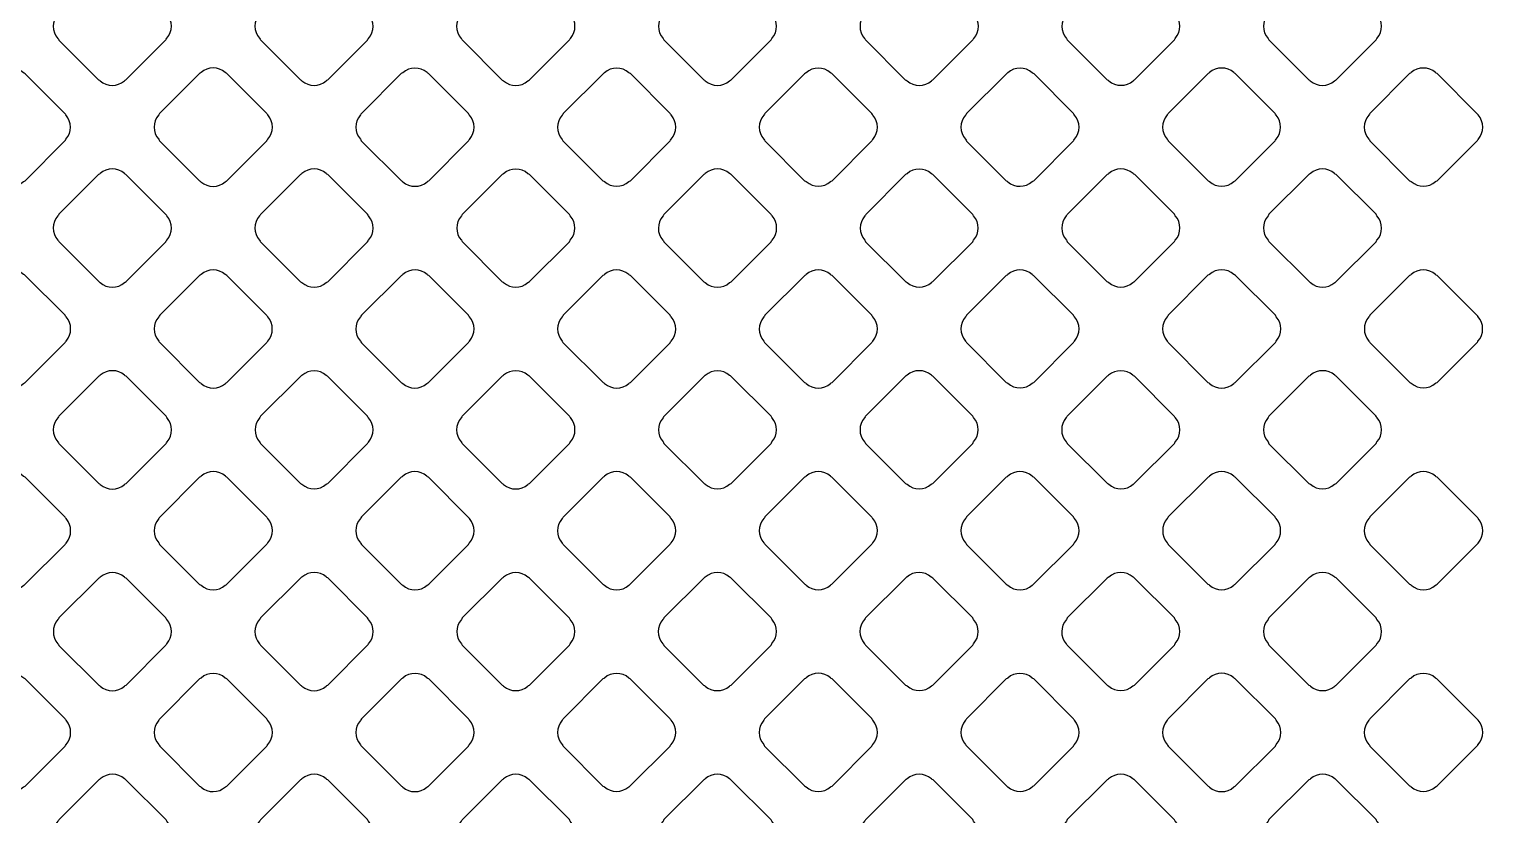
# Model space of a CAD drawing. Extents: x 3811 to 4077, y -444 to -307.
# Drawn here: x 3999.482 to 4001.063, y -380.848 to -380.01 of the extents above; entities that cross this region are included whole.
import ezdxf

# ---------------------------------------------------------------- set-up
doc = ezdxf.new("R2010")
doc.units = 0
doc.layers.add('gbr-dxf', color=7, linetype='Continuous')

msp = doc.modelspace()

# ---------------------------------------------------------------- linework, layer by layer
at = {"layer": 'gbr-dxf', "linetype": 'Continuous'}
for points in [[(3997.3589, -377.4844, 0.198838), (3999.5019, -382.6564, -0.008522), (3999.5035, -382.6581), (4001.3424, -384.497, -0.008926), (4001.3441, -384.4987, -0.121858), (4003.1364, -387.4723, -0.022069)], [(4003.3476, -387.4176, 0.12221), (4001.4979, -384.3448, -0.008815), (4001.4962, -384.3431), (3999.6558, -382.5026, -0.01398), (3999.6529, -382.4997, -0.198689), (3997.5764, -377.4843, -0.007704)], [(3997.7288, -377.4823, 0.198911), (3999.7636, -382.3948, -0.013711), (3999.7663, -382.3977), (4001.6024, -384.2338, -0.008541), (4001.604, -384.2353, -0.122231), (4003.4928, -387.3711, -0.016533)], [(4003.956, -389.4568, 0.196009), (4001.7909, -384.146, -0.019381), (4001.789, -384.1439), (4000.0334, -382.3487, -0.042234), (4000.0291, -382.344, -0.048731), (3998.6792, -380.1499, -0.077425), (3998.6753, -380.1389, -0.046914), (3998.5847, -379.1783, -0.010897), (3998.5847, -379.1769), (3998.5847, -379.1765, -0.016733), (3998.5847, -379.1741), (3998.5847, -377.5353, -0.014135)], [(3998.6609, -377.5333), (3998.6609, -379.1764, -0.014012), (3998.6609, -379.1783, 0.046654), (3998.7492, -380.1195, 0.048616), (4000.0882, -382.2958), (4001.8454, -384.0926, -0.019718), (4001.8473, -384.0947, -0.195845), (4004.0322, -389.4549, -0.014149)], [(4001.5251, -383.5828), (4000.187, -382.2147, -0.045648), (4000.1839, -382.2114, -0.04393), (3998.9685, -380.2734, -0.049617), (3998.9666, -380.2687, -0.003302), (3998.9198, -380.1429, -0.02137), (3998.9191, -380.141, -0.001504), (3998.8988, -380.0848, -0.052667), (3998.8973, -380.0797, -0.021887), (3998.8369, -379.6532)]]:
    msp.add_lwpolyline(points, format="xyb", dxfattribs=at)
for points in [[(3999.5121, -380.019, -0.100399), (3999.5131, -380.0207), (3999.5556, -380.0632, -0.096627), (3999.5572, -380.0642, 0.37981), (3999.5832, -380.0642, -0.096625), (3999.5848, -380.0632), (3999.6275, -380.0205, -0.096111), (3999.6285, -380.0188, 0.37981), (3999.6285, -379.9929, -0.096458), (3999.6275, -379.9912), (3999.5851, -379.9487, -0.100499), (3999.5834, -379.9477, 0.379731), (3999.5574, -379.9477, -0.096458), (3999.5557, -379.9487), (3999.5131, -379.9914, -0.096857), (3999.5121, -379.993, 0.379731)], [(3999.7276, -380.0188, -0.092162), (3999.7286, -380.0204), (3999.7714, -380.0632, -0.087645), (3999.7729, -380.0642, 0.379201), (3999.7988, -380.0641, -0.096625), (3999.8005, -380.0632), (3999.843, -380.0207, -0.096111), (3999.844, -380.019, 0.379308), (3999.844, -379.9931, -0.104256), (3999.843, -379.9913), (3999.8003, -379.9486, -0.092456), (3999.7988, -379.9477, 0.37947), (3999.7728, -379.9477, -0.096458), (3999.7712, -379.9487), (3999.7286, -379.9912, -0.096627), (3999.7276, -379.9929, 0.3795)], [(3999.9431, -380.019, -0.092162), (3999.9441, -380.0205), (3999.9869, -380.0634, -0.08752), (3999.9884, -380.0643, 0.37889), (4000.0143, -380.0643, -0.096117), (4000.016, -380.0633), (4000.0587, -380.0206, -0.095895), (4000.0597, -380.0189, 0.379201), (4000.0597, -379.993, -0.087784), (4000.0588, -379.9915), (4000.016, -379.9487, -0.092233), (4000.0144, -379.9477, 0.379731), (3999.9884, -379.9477, -0.096458), (3999.9868, -379.9487), (3999.9441, -379.9914, -0.096627), (3999.9431, -379.993, 0.3795)], [(4000.1588, -380.019, -0.095968), (4000.1597, -380.0206), (4000.2023, -380.0632, -0.092398), (4000.2039, -380.0642, 0.379422), (4000.2299, -380.0642, -0.096625), (4000.2315, -380.0632), (4000.2741, -380.0206, -0.096332), (4000.2751, -380.019, 0.379451), (4000.2751, -379.993, -0.083586), (4000.2742, -379.9916), (4000.2314, -379.9488, -0.088093), (4000.2299, -379.9478, 0.379249), (4000.2039, -379.9479, -0.096723), (4000.2023, -379.9488), (4000.1598, -379.9914, -0.096627), (4000.1588, -379.993, 0.379357)], [(4000.3741, -380.019, -0.095866), (4000.3751, -380.0206), (4000.4176, -380.0632, -0.107954), (4000.4195, -380.0642, 0.379422), (4000.4455, -380.0642, -0.096625), (4000.4471, -380.0632), (4000.4897, -380.0206, -0.096111), (4000.4907, -380.019, 0.379308), (4000.4907, -379.993, -0.100402), (4000.4897, -379.9913), (4000.4472, -379.9488, -0.104677), (4000.4454, -379.9478, 0.37947), (4000.4194, -379.9478, -0.096458), (4000.4178, -379.9487), (4000.3751, -379.9914, -0.096627), (4000.3741, -379.9931, 0.379357)], [(4000.5898, -380.019, -0.083163), (4000.5907, -380.0204), (4000.6334, -380.0631, -0.095796), (4000.635, -380.0641, 0.37889), (4000.661, -380.0641, -0.096117), (4000.6626, -380.0631), (4000.7051, -380.0206, -0.095895), (4000.7061, -380.0189, 0.379201), (4000.7061, -379.993, -0.096625), (4000.7051, -379.9914), (4000.6626, -379.9489, -0.100151), (4000.6609, -379.9479, 0.379731), (4000.635, -379.9479, -0.096458), (4000.6333, -379.9489), (4000.5908, -379.9914, -0.096627), (4000.5898, -379.9931, 0.3795)], [(4000.8052, -380.019, -0.096625), (4000.8062, -380.0206), (4000.8488, -380.0632, -0.092072), (4000.8503, -380.0641, 0.37981), (4000.8763, -380.0641, -0.096625), (4000.878, -380.0632), (4000.9206, -380.0205, -0.096111), (4000.9216, -380.0189, 0.37981), (4000.9216, -379.9929, -0.100585), (4000.9205, -379.9912), (4000.878, -379.9486, -0.088202), (4000.8765, -379.9477, 0.379731), (4000.8505, -379.9477, -0.096458), (4000.8489, -379.9487), (4000.8062, -379.9914, -0.096627), (4000.8052, -379.993, 0.379731)], [(3999.4044, -380.1266, -0.104473), (3999.4055, -380.1284), (3999.4479, -380.1708, -0.100073), (3999.4496, -380.1718, 0.378747), (3999.4755, -380.1718, -0.09601), (3999.4771, -380.1709), (3999.5197, -380.1283, -0.096227), (3999.5207, -380.1267, 0.379422), (3999.5206, -380.1007, -0.09253), (3999.5197, -380.0992), (3999.4771, -380.0566, -0.096627), (3999.4755, -380.0556, 0.379731), (3999.4495, -380.0556, -0.096723), (3999.4479, -380.0566), (3999.4054, -380.099, -0.096857), (3999.4044, -380.1007, 0.3795)], [(3999.6198, -380.1267, -0.10047), (3999.6208, -380.1284), (3999.6634, -380.171, -0.096111), (3999.665, -380.172, 0.379308), (3999.691, -380.172, -0.09601), (3999.6926, -380.171), (3999.7354, -380.1283, -0.096227), (3999.7364, -380.1266, 0.378952), (3999.7364, -380.1007, -0.095968), (3999.7354, -380.0991), (3999.6928, -380.0564, -0.10077), (3999.691, -380.0554, 0.37947), (3999.6651, -380.0554, -0.096458), (3999.6634, -380.0564), (3999.6208, -380.0991, -0.096627), (3999.6198, -380.1007, 0.379731)], [(3999.8354, -380.1267, -0.087613), (3999.8363, -380.1282), (3999.8793, -380.1711, -0.083081), (3999.8807, -380.172, 0.379201), (3999.9066, -380.172, -0.096625), (3999.9083, -380.171), (3999.9509, -380.1284, -0.096111), (3999.9519, -380.1268, 0.379308), (3999.9519, -380.1008, -0.092315), (3999.9509, -380.0993), (3999.9082, -380.0565, -0.096527), (3999.9066, -380.0555, 0.37947), (3999.8806, -380.0556, -0.096458), (3999.8789, -380.0565), (3999.8364, -380.0991, -0.096627), (3999.8354, -380.1007, 0.3795)], [(4000.0509, -380.1268, -0.087613), (4000.0518, -380.1283), (4000.0945, -380.1709, -0.100073), (4000.0962, -380.1719, 0.379201), (4000.1221, -380.1719, -0.096625), (4000.1238, -380.1709), (4000.1664, -380.1283, -0.096111), (4000.1674, -380.1267, 0.379451), (4000.1674, -380.1007, -0.092029), (4000.1664, -380.0992), (4000.1238, -380.0565, -0.096539), (4000.1222, -380.0556, 0.379249), (4000.0962, -380.0556, -0.096458), (4000.0946, -380.0566), (4000.0519, -380.0992, -0.096627), (4000.0509, -380.1009, 0.3795)], [(4000.2664, -380.1267, -0.092052), (4000.2674, -380.1283), (4000.31, -380.1709, -0.103973), (4000.3118, -380.1719, 0.379191), (4000.3377, -380.1719, -0.096117), (4000.3394, -380.171), (4000.3819, -380.1284, -0.095796), (4000.3829, -380.1268, 0.379201), (4000.3829, -380.1008, -0.088014), (4000.382, -380.0993), (4000.3392, -380.0565, -0.092289), (4000.3376, -380.0556, 0.379731), (4000.3116, -380.0556, -0.096723), (4000.31, -380.0566), (4000.2674, -380.0991, -0.096627), (4000.2664, -380.1008, 0.379357)], [(4000.482, -380.1267, -0.107356), (4000.4831, -380.1286), (4000.5254, -380.1709, -0.103545), (4000.5272, -380.172, 0.379422), (4000.5531, -380.1719, -0.096625), (4000.5548, -380.171), (4000.5974, -380.1283, -0.096111), (4000.5984, -380.1267, 0.379308), (4000.5984, -380.1008, -0.104256), (4000.5974, -380.099), (4000.5551, -380.0567, -0.108196), (4000.5532, -380.0556, 0.37947), (4000.5272, -380.0556, -0.096458), (4000.5256, -380.0566), (4000.483, -380.0992, -0.096627), (4000.482, -380.1008, 0.379357)], [(4000.6975, -380.1267, -0.092052), (4000.6985, -380.1282), (4000.7412, -380.171, -0.08752), (4000.7427, -380.1719, 0.378747), (4000.7686, -380.1719, -0.09601), (4000.7702, -380.1709), (4000.8128, -380.1283, -0.096227), (4000.8137, -380.1267, 0.379422), (4000.8137, -380.1008, -0.10451), (4000.8127, -380.099), (4000.7702, -380.0565, -0.092233), (4000.7687, -380.0555, 0.379731), (4000.7427, -380.0555, -0.096458), (4000.7411, -380.0565), (4000.6985, -380.0991, -0.096627), (4000.6975, -380.1007, 0.3795)], [(4000.9129, -380.1267, -0.087613), (4000.9138, -380.1282), (4000.9565, -380.1709, -0.099849), (4000.9582, -380.1719, 0.37889), (4000.9842, -380.1719, -0.096117), (4000.9858, -380.171), (4001.029, -380.1278, -0.07842), (4001.0296, -380.1268, 0.378368), (4001.0296, -380.1006, -0.071567), (4001.0291, -380.0997), (4000.9858, -380.0564, -0.096527), (4000.9841, -380.0554, 0.37947), (4000.9582, -380.0555, -0.096458), (4000.9565, -380.0564), (4000.9139, -380.0991, -0.096627), (4000.9129, -380.1008, 0.3795)], [(3999.5121, -380.2344, -0.096625), (3999.5131, -380.236), (3999.5558, -380.2787, -0.092233), (3999.5573, -380.2797, 0.37981), (3999.5833, -380.2797, -0.095956), (3999.5849, -380.2787), (3999.6275, -380.2361, -0.096332), (3999.6285, -380.2345, 0.37981), (3999.6285, -380.2085, -0.083317), (3999.6276, -380.2071), (3999.5847, -380.1642, -0.088202), (3999.5832, -380.1633, 0.379731), (3999.5573, -380.1633, -0.096458), (3999.5556, -380.1642), (3999.5131, -380.2068, -0.096627), (3999.5121, -380.2084, 0.379731)], [(3999.7276, -380.2345, -0.104392), (3999.7287, -380.2363), (3999.7712, -380.2788, -0.100151), (3999.7729, -380.2798, 0.379308), (3999.7988, -380.2798, -0.09601), (3999.8005, -380.2788), (3999.8431, -380.2362, -0.096227), (3999.8441, -380.2345, 0.378952), (3999.8441, -380.2086, -0.107677), (3999.8431, -380.2067), (3999.8005, -380.1642, -0.096527), (3999.7989, -380.1632, 0.37947), (3999.7729, -380.1632, -0.096458), (3999.7713, -380.1642), (3999.7286, -380.2069, -0.096627), (3999.7276, -380.2085, 0.379731)], [(3999.9432, -380.2345, -0.087613), (3999.9442, -380.236), (3999.987, -380.2788, -0.083081), (3999.9884, -380.2797, 0.379201), (4000.0143, -380.2797, -0.096625), (4000.016, -380.2787), (4000.0586, -380.2361, -0.096111), (4000.0596, -380.2345, 0.379308), (4000.0596, -380.2085, -0.092315), (4000.0586, -380.207), (4000.016, -380.1643, -0.096527), (4000.0144, -380.1634, 0.37947), (3999.9884, -380.1634, -0.096458), (3999.9868, -380.1644), (3999.9442, -380.2069, -0.096627), (3999.9433, -380.2085, 0.3795)], [(4000.1586, -380.2345, -0.092162), (4000.1596, -380.2361), (4000.2024, -380.2789, -0.087645), (4000.2039, -380.2798, 0.379201), (4000.2299, -380.2798, -0.096625), (4000.2315, -380.2788), (4000.2742, -380.2361, -0.096111), (4000.2752, -380.2345, 0.379451), (4000.2752, -380.2085, -0.087916), (4000.2743, -380.207), (4000.2315, -380.1642, -0.092187), (4000.2299, -380.1632, 0.379249), (4000.2039, -380.1633, -0.096458), (4000.2023, -380.1642), (4000.1596, -380.2069, -0.096627), (4000.1587, -380.2086, 0.3795)], [(4000.3743, -380.2345, -0.092348), (4000.3752, -380.2361), (4000.4177, -380.2786, -0.10399), (4000.4195, -380.2796, 0.37981), (4000.4455, -380.2796, -0.096103), (4000.4471, -380.2786), (4000.4896, -380.2361, -0.095819), (4000.4906, -380.2345, 0.37981), (4000.4906, -380.2085, -0.088014), (4000.4897, -380.207), (4000.447, -380.1644, -0.092289), (4000.4454, -380.1634, 0.379731), (4000.4194, -380.1634, -0.096723), (4000.4178, -380.1644), (4000.3753, -380.2069, -0.096627), (4000.3743, -380.2086, 0.379731)], [(4000.5896, -380.2086, 0.37947), (4000.5897, -380.2345, -0.095956), (4000.5906, -380.2362), (4000.633, -380.2786, -0.108029), (4000.6349, -380.2796, 0.37981), (4000.6608, -380.2796, -0.095956), (4000.6625, -380.2786), (4000.7051, -380.236, -0.096332), (4000.7061, -380.2344, 0.379308), (4000.7061, -380.2084, -0.100076), (4000.7051, -380.2067), (4000.6627, -380.1643, -0.10417), (4000.6609, -380.1633, 0.379), (4000.635, -380.1633, -0.095968), (4000.6333, -380.1642), (4000.5906, -380.2069, -0.096527)], [(4000.8052, -380.2344, -0.092348), (4000.8062, -380.2359), (4000.849, -380.2787, -0.088202), (4000.8505, -380.2797, 0.379308), (4000.8764, -380.2797, -0.09601), (4000.8781, -380.2787), (4000.9206, -380.2362, -0.096227), (4000.9216, -380.2345, 0.378952), (4000.9216, -380.2086, -0.103956), (4000.9206, -380.2068), (4000.8779, -380.1642, -0.092456), (4000.8763, -380.1632, 0.37947), (4000.8504, -380.1632, -0.096458), (4000.8487, -380.1642), (4000.8062, -380.2067, -0.096627), (4000.8052, -380.2084, 0.379731)], [(3999.4043, -380.3421, -0.100082), (3999.4053, -380.3439), (3999.4479, -380.3865, -0.095796), (3999.4496, -380.3875, 0.37889), (3999.4755, -380.3875, -0.096117), (3999.4772, -380.3865), (3999.5198, -380.3438, -0.095895), (3999.5208, -380.3422, 0.379201), (3999.5208, -380.3162, -0.096625), (3999.5198, -380.3146), (3999.4772, -380.272, -0.100151), (3999.4755, -380.271, 0.379731), (3999.4495, -380.271, -0.096458), (3999.4479, -380.272), (3999.4053, -380.3145, -0.096627), (3999.4043, -380.3162, 0.3795)], [(3999.6199, -380.3422, -0.096625), (3999.6209, -380.3439), (3999.6636, -380.3866, -0.092233), (3999.6652, -380.3875, 0.37981), (3999.6911, -380.3875, -0.095956), (3999.6928, -380.3865), (3999.7354, -380.3439, -0.096332), (3999.7363, -380.3423, 0.37981), (3999.7363, -380.3163, -0.083317), (3999.7355, -380.3149), (3999.6925, -380.272, -0.088202), (3999.691, -380.2711, 0.379731), (3999.6651, -380.2711, -0.096458), (3999.6634, -380.2721), (3999.6209, -380.3146, -0.096627), (3999.6199, -380.3162, 0.379731)], [(3999.8354, -380.3423, -0.100076), (3999.8364, -380.344), (3999.8789, -380.3865, -0.096328), (3999.8806, -380.3875, 0.379422), (3999.9065, -380.3875, -0.096625), (3999.9082, -380.3865), (3999.9509, -380.3438, -0.096332), (3999.9519, -380.3422, 0.379308), (3999.9519, -380.3162, -0.095968), (3999.9509, -380.3146), (3999.9084, -380.2721, -0.10077), (3999.9067, -380.2711, 0.37947), (3999.8807, -380.2711, -0.096458), (3999.8791, -380.2721), (3999.8364, -380.3147, -0.096627), (3999.8354, -380.3164, 0.379357)], [(4000.0509, -380.3422, -0.083163), (4000.0518, -380.3436), (4000.0947, -380.3865, -0.095895), (4000.0963, -380.3875, 0.379201), (4000.1222, -380.3874, -0.096625), (4000.1239, -380.3865), (4000.1664, -380.344, -0.096111), (4000.1674, -380.3423, 0.379308), (4000.1674, -380.3164, -0.096507), (4000.1664, -380.3147), (4000.1238, -380.2721, -0.10077), (4000.122, -380.2711, 0.37947), (4000.0961, -380.2711, -0.096458), (4000.0944, -380.2721), (4000.0519, -380.3146, -0.096627), (4000.0509, -380.3163, 0.3795)], [(4000.2664, -380.3424, -0.087613), (4000.2673, -380.3438), (4000.31, -380.3865, -0.099849), (4000.3117, -380.3875, 0.37889), (4000.3376, -380.3874, -0.096117), (4000.3393, -380.3865), (4000.3819, -380.3438, -0.095895), (4000.3829, -380.3422, 0.379201), (4000.3829, -380.3162, -0.092348), (4000.3819, -380.3147), (4000.3394, -380.2721, -0.096111), (4000.3377, -380.2711, 0.379731), (4000.3117, -380.2711, -0.096458), (4000.3101, -380.2721), (4000.2674, -380.3147, -0.096627), (4000.2664, -380.3164, 0.3795)], [(4000.482, -380.3422, -0.092139), (4000.4829, -380.3438), (4000.5254, -380.3863, -0.104264), (4000.5272, -380.3873, 0.37981), (4000.5531, -380.3873, -0.096625), (4000.5548, -380.3863), (4000.5973, -380.3438, -0.096111), (4000.5983, -380.3422, 0.37981), (4000.5983, -380.3162, -0.088014), (4000.5973, -380.3147), (4000.5547, -380.2721, -0.092623), (4000.5531, -380.2711, 0.379731), (4000.5271, -380.2711, -0.096458), (4000.5255, -380.2721), (4000.4829, -380.3146, -0.096627), (4000.482, -380.3163, 0.379731)], [(4000.6974, -380.3422, -0.10047), (4000.6984, -380.3439), (4000.741, -380.3865, -0.096111), (4000.7426, -380.3875, 0.37981), (4000.7686, -380.3875, -0.095956), (4000.7702, -380.3865), (4000.813, -380.3438, -0.096332), (4000.8139, -380.3422, 0.37981), (4000.8139, -380.3162, -0.096625), (4000.813, -380.3146), (4000.7704, -380.272, -0.100151), (4000.7686, -380.271, 0.379731), (4000.7427, -380.271, -0.096458), (4000.741, -380.2719), (4000.6984, -380.3146, -0.096627), (4000.6974, -380.3162, 0.379731)], [(4000.913, -380.3422, -0.083548), (4000.9139, -380.3436), (4000.9566, -380.3863, -0.096328), (4000.9582, -380.3873, 0.379422), (4000.9842, -380.3873, -0.096625), (4000.9858, -380.3863), (4001.029, -380.3432, -0.067117), (4001.0295, -380.3424, 0.379315), (4001.0295, -380.3161, -0.066839), (4001.029, -380.3152), (4000.9858, -380.2721, -0.10077), (4000.9841, -380.2711, 0.37947), (4000.9582, -380.2711, -0.096458), (4000.9565, -380.2721), (4000.914, -380.3146, -0.096627), (4000.913, -380.3163, 0.379357)], [(3999.5121, -380.45, -0.092162), (3999.513, -380.4516), (3999.5559, -380.4944, -0.08752), (3999.5574, -380.4954, 0.37889), (3999.5833, -380.4953, -0.096117), (3999.5849, -380.4944), (3999.6277, -380.4516, -0.095895), (3999.6287, -380.45, 0.379201), (3999.6286, -380.424, -0.087784), (3999.6277, -380.4225), (3999.5849, -380.3797, -0.092233), (3999.5834, -380.3788, 0.379731), (3999.5574, -380.3788, -0.096458), (3999.5557, -380.3798), (3999.5131, -380.4224, -0.096627), (3999.5121, -380.4241, 0.3795)], [(3999.7277, -380.45, -0.100076), (3999.7287, -380.4517), (3999.7713, -380.4942, -0.096328), (3999.7729, -380.4952, 0.379422), (3999.7988, -380.4952, -0.096625), (3999.8005, -380.4942), (3999.843, -380.4517, -0.096111), (3999.844, -380.4501, 0.379451), (3999.844, -380.4241, -0.096259), (3999.843, -380.4225), (3999.8003, -380.3797, -0.083024), (3999.7989, -380.3789, 0.379249), (3999.7729, -380.3789, -0.096458), (3999.7713, -380.3799), (3999.7287, -380.4224, -0.096627), (3999.7278, -380.424, 0.379357)], [(3999.9431, -380.45, -0.100076), (3999.9441, -380.4517), (3999.9867, -380.4944, -0.096328), (3999.9884, -380.4953, 0.379422), (4000.0143, -380.4953, -0.096625), (4000.016, -380.4944), (4000.0587, -380.4516, -0.096332), (4000.0597, -380.45, 0.379308), (4000.0597, -380.424, -0.095968), (4000.0587, -380.4224), (4000.0161, -380.3798, -0.100093), (4000.0144, -380.3788, 0.37947), (3999.9884, -380.3788, -0.096723), (3999.9868, -380.3798), (3999.9441, -380.4224, -0.096627), (3999.9431, -380.4241, 0.379357)], [(4000.1588, -380.45, -0.087613), (4000.1597, -380.4515), (4000.2025, -380.4943, -0.083081), (4000.2039, -380.4952, 0.379201), (4000.2299, -380.4952, -0.096625), (4000.2315, -380.4942), (4000.2741, -380.4516, -0.096111), (4000.2751, -380.45, 0.379308), (4000.2751, -380.424, -0.092315), (4000.2741, -380.4225), (4000.2315, -380.3799, -0.096527), (4000.2299, -380.3789, 0.37947), (4000.2039, -380.3789, -0.096458), (4000.2023, -380.3799), (4000.1598, -380.4224, -0.096627), (4000.1588, -380.4241, 0.3795)], [(4000.3741, -380.45, -0.08798), (4000.375, -380.4515), (4000.4177, -380.4942, -0.100073), (4000.4194, -380.4952, 0.378747), (4000.4453, -380.4952, -0.09601), (4000.4469, -380.4942), (4000.4896, -380.4515, -0.096227), (4000.4906, -380.4499, 0.379422), (4000.4906, -380.4239, -0.09253), (4000.4896, -380.4223), (4000.4471, -380.3798, -0.096423), (4000.4454, -380.3788, 0.379731), (4000.4194, -380.3788, -0.096458), (4000.4178, -380.3798), (4000.3751, -380.4224, -0.096627), (4000.3741, -380.4241, 0.3795)], [(4000.5896, -380.424, 0.378939), (4000.5896, -380.4499, -0.092162), (4000.5906, -380.4515), (4000.6332, -380.4941, -0.103923), (4000.635, -380.4951, 0.379201), (4000.661, -380.4951, -0.096625), (4000.6626, -380.4941), (4000.7051, -380.4517, -0.096111), (4000.7061, -380.45, 0.37981), (4000.7061, -380.424, -0.088014), (4000.7052, -380.4226), (4000.6624, -380.3798, -0.092289), (4000.6608, -380.3788, 0.3795), (4000.6348, -380.3788, -0.096614), (4000.6332, -380.3798), (4000.5906, -380.4223, -0.096539)], [(4000.8052, -380.45, -0.103999), (4000.8062, -380.4518), (4000.8487, -380.4942, -0.100215), (4000.8504, -380.4952, 0.379201), (4000.8763, -380.4952, -0.095956), (4000.878, -380.4942), (4000.9206, -380.4516, -0.096111), (4000.9216, -380.4499, 0.379451), (4000.9216, -380.424, -0.1082), (4000.9205, -380.4221), (4000.8781, -380.3797, -0.096539), (4000.8765, -380.3787, 0.379249), (4000.8505, -380.3788, -0.096458), (4000.8489, -380.3797), (4000.8062, -380.4224, -0.096627), (4000.8052, -380.424, 0.3795)], [(3999.4044, -380.5577, -0.108195), (3999.4055, -380.5596), (3999.4479, -380.6019, -0.104691), (3999.4497, -380.603, 0.37981), (3999.4757, -380.603, -0.096625), (3999.4773, -380.602), (3999.5198, -380.5595, -0.096111), (3999.5208, -380.5579, 0.37981), (3999.5208, -380.5319, -0.100399), (3999.5198, -380.5302), (3999.4773, -380.4877, -0.104691), (3999.4755, -380.4867, 0.379731), (3999.4495, -380.4867, -0.096723), (3999.4479, -380.4876), (3999.4054, -380.5301, -0.096857), (3999.4044, -380.5317, 0.379731)], [(3999.6199, -380.5578, -0.092162), (3999.6208, -380.5594), (3999.6636, -380.6021, -0.087645), (3999.6651, -380.603, 0.379201), (3999.691, -380.603, -0.096625), (3999.6926, -380.602), (3999.7354, -380.5593, -0.096111), (3999.7363, -380.5577, 0.379451), (3999.7364, -380.5317, -0.087916), (3999.7354, -380.5302), (3999.6927, -380.4875, -0.092187), (3999.6912, -380.4866, 0.379249), (3999.6652, -380.4866, -0.096458), (3999.6636, -380.4876), (3999.6209, -380.5302, -0.096627), (3999.6199, -380.5319, 0.3795)], [(3999.8354, -380.5577, -0.095968), (3999.8364, -380.5594), (3999.8791, -380.6021, -0.092398), (3999.8807, -380.603, 0.379422), (3999.9066, -380.603, -0.096625), (3999.9083, -380.602), (3999.9509, -380.5595, -0.096111), (3999.9519, -380.5578, 0.379451), (3999.9519, -380.5319, -0.083636), (3999.951, -380.5305), (3999.908, -380.4875, -0.087648), (3999.9065, -380.4866, 0.379249), (3999.8806, -380.4866, -0.096458), (3999.879, -380.4876), (3999.8364, -380.5301, -0.096627), (3999.8354, -380.5318, 0.379357)], [(4000.0509, -380.5579, -0.096625), (4000.0519, -380.5595), (4000.0943, -380.6019, -0.107961), (4000.0961, -380.603, 0.379308), (4000.1221, -380.603, -0.09601), (4000.1237, -380.602), (4000.1664, -380.5593, -0.096328), (4000.1674, -380.5577, 0.378952), (4000.1674, -380.5318, -0.099971), (4000.1664, -380.53), (4000.124, -380.4876, -0.103973), (4000.1222, -380.4866, 0.37947), (4000.0962, -380.4866, -0.096723), (4000.0946, -380.4876), (4000.0519, -380.5303, -0.096627), (4000.0509, -380.5319, 0.379731)], [(4000.2665, -380.5577, -0.087916), (4000.2674, -380.5592), (4000.3102, -380.602, -0.083024), (4000.3116, -380.6029, 0.379201), (4000.3376, -380.6029, -0.095956), (4000.3392, -380.6019), (4000.3818, -380.5593, -0.096332), (4000.3828, -380.5577, 0.379308), (4000.3828, -380.5317, -0.092052), (4000.3818, -380.5302), (4000.3392, -380.4876, -0.096527), (4000.3376, -380.4866, 0.37947), (4000.3116, -380.4866, -0.096458), (4000.31, -380.4876), (4000.2675, -380.5301, -0.096857), (4000.2665, -380.5318, 0.3795)], [(4000.4819, -380.5577, -0.10047), (4000.4829, -380.5594), (4000.5255, -380.602, -0.096111), (4000.5272, -380.603, 0.379308), (4000.5531, -380.603, -0.09601), (4000.5547, -380.602), (4000.5974, -380.5594, -0.096227), (4000.5984, -380.5577, 0.378952), (4000.5984, -380.5318, -0.095968), (4000.5974, -380.5301), (4000.5548, -380.4875, -0.10077), (4000.5531, -380.4865, 0.37947), (4000.5271, -380.4865, -0.096458), (4000.5255, -380.4875), (4000.4829, -380.5301, -0.096627), (4000.4819, -380.5317, 0.379731)], [(4000.6975, -380.5318, 0.378939), (4000.6975, -380.5577, -0.100082), (4000.6985, -380.5594), (4000.741, -380.6019, -0.095796), (4000.7427, -380.6029, 0.37889), (4000.7686, -380.6029, -0.096117), (4000.7702, -380.6019), (4000.8128, -380.5594, -0.096332), (4000.8137, -380.5578, 0.37981), (4000.8137, -380.5318, -0.096475), (4000.8128, -380.5301), (4000.7701, -380.4874, -0.083374), (4000.7687, -380.4866, 0.379228), (4000.7427, -380.4866, -0.096614), (4000.7411, -380.4875), (4000.6985, -380.5301, -0.096539)], [(4000.9129, -380.5577, -0.096259), (4000.9138, -380.5594), (4000.9564, -380.6019, -0.108118), (4000.9582, -380.603, 0.379201), (4000.9842, -380.603, -0.095956), (4000.9858, -380.602), (4001.029, -380.5588, -0.077981), (4001.0296, -380.5579, 0.378993), (4001.0296, -380.5316, -0.083825), (4001.029, -380.5306), (4000.9859, -380.4875, -0.103673), (4000.9841, -380.4865, 0.379347), (4000.9582, -380.4865, -0.096458), (4000.9565, -380.4875), (4000.9139, -380.5301, -0.096857), (4000.9129, -380.5318, 0.3795)], [(3999.5122, -380.6396, 0.37947), (3999.5122, -380.6656, -0.100399), (3999.5132, -380.6673), (3999.5557, -380.7097, -0.096627), (3999.5573, -380.7107, 0.37981), (3999.5833, -380.7107, -0.096625), (3999.5849, -380.7097), (3999.6275, -380.6672, -0.096111), (3999.6285, -380.6655, 0.379308), (3999.6285, -380.6396, -0.092315), (3999.6276, -380.638), (3999.585, -380.5954, -0.096527), (3999.5833, -380.5944, 0.379), (3999.5574, -380.5944, -0.095968), (3999.5558, -380.5954), (3999.5132, -380.638, -0.096527)], [(3999.7276, -380.6655, -0.096117), (3999.7286, -380.6672), (3999.7713, -380.7099, -0.091578), (3999.7729, -380.7108, 0.379201), (3999.7988, -380.7108, -0.096625), (3999.8005, -380.7098), (3999.8431, -380.6672, -0.096111), (3999.8441, -380.6656, 0.379451), (3999.8441, -380.6396, -0.100588), (3999.8431, -380.6379), (3999.8004, -380.5952, -0.087648), (3999.7989, -380.5942, 0.379249), (3999.7729, -380.5943, -0.096458), (3999.7713, -380.5953), (3999.7286, -380.6379, -0.096627), (3999.7276, -380.6396, 0.3795)], [(3999.9433, -380.6656, -0.096625), (3999.9442, -380.6672), (3999.9868, -380.7098, -0.092233), (3999.9884, -380.7107, 0.37981), (4000.0143, -380.7107, -0.095956), (4000.016, -380.7097), (4000.0586, -380.6671, -0.096332), (4000.0596, -380.6655, 0.37981), (4000.0596, -380.6395, -0.083317), (4000.0587, -380.6381), (4000.0159, -380.5953, -0.088202), (4000.0144, -380.5944, 0.379731), (3999.9884, -380.5944, -0.096458), (3999.9868, -380.5954), (3999.9442, -380.6379, -0.096627), (3999.9433, -380.6396, 0.379731)], [(4000.1586, -380.6656, -0.10047), (4000.1597, -380.6673), (4000.2021, -380.7097, -0.096332), (4000.2038, -380.7107, 0.379451), (4000.2297, -380.7107, -0.096117), (4000.2314, -380.7098), (4000.2741, -380.667, -0.095796), (4000.2751, -380.6654, 0.378779), (4000.2751, -380.6394, -0.09601), (4000.2741, -380.6378), (4000.2316, -380.5953, -0.10077), (4000.2299, -380.5943, 0.37947), (4000.2039, -380.5943, -0.096458), (4000.2023, -380.5953), (4000.1596, -380.6379, -0.096627), (4000.1586, -380.6396, 0.379731)], [(4000.3741, -380.6655, -0.083317), (4000.375, -380.6669), (4000.4178, -380.7097, -0.096111), (4000.4195, -380.7106, 0.37981), (4000.4455, -380.7106, -0.095956), (4000.4471, -380.7097), (4000.4896, -380.6672, -0.096332), (4000.4906, -380.6655, 0.37981), (4000.4906, -380.6396, -0.096625), (4000.4896, -380.6379), (4000.447, -380.5953, -0.100151), (4000.4453, -380.5943, 0.379731), (4000.4193, -380.5943, -0.096458), (4000.4177, -380.5953), (4000.3751, -380.6378, -0.096627), (4000.3741, -380.6395, 0.379731)], [(4000.5896, -380.6656, -0.087946), (4000.5906, -380.667), (4000.6332, -380.7097, -0.100093), (4000.6349, -380.7107, 0.379422), (4000.6608, -380.7106, -0.096625), (4000.6625, -380.7097), (4000.7051, -380.667, -0.096111), (4000.7061, -380.6654, 0.379308), (4000.7061, -380.6395, -0.092315), (4000.7052, -380.6379), (4000.6626, -380.5953, -0.096527), (4000.6609, -380.5943, 0.37947), (4000.635, -380.5943, -0.096458), (4000.6333, -380.5953), (4000.5906, -380.638, -0.096627), (4000.5897, -380.6396, 0.379357)], [(4000.8052, -380.6654, -0.100082), (4000.8062, -380.6671), (4000.8489, -380.7097, -0.095895), (4000.8505, -380.7107, 0.379201), (4000.8764, -380.7107, -0.096625), (4000.8781, -380.7097), (4000.9206, -380.6672, -0.096332), (4000.9216, -380.6656, 0.37981), (4000.9216, -380.6396, -0.096625), (4000.9206, -380.638), (4000.8778, -380.5952, -0.083651), (4000.8764, -380.5943, 0.379357), (4000.8504, -380.5942, -0.096507), (4000.8488, -380.5952), (4000.8062, -380.6378, -0.096423), (4000.8052, -380.6395, 0.379112)], [(3999.4044, -380.7733, -0.10047), (3999.4055, -380.7751), (3999.4479, -380.8175, -0.096111), (3999.4496, -380.8185, 0.37981), (3999.4755, -380.8185, -0.095956), (3999.4772, -380.8175), (3999.5198, -380.7749, -0.096332), (3999.5208, -380.7733, 0.37981), (3999.5208, -380.7473, -0.092348), (3999.5198, -380.7457), (3999.4773, -380.7031, -0.096111), (3999.4756, -380.7022, 0.379731), (3999.4496, -380.7022, -0.096458), (3999.448, -380.7031), (3999.4054, -380.7457, -0.096627), (3999.4044, -380.7474, 0.379731)], [(3999.6199, -380.7732, -0.100076), (3999.6209, -380.7749), (3999.6635, -380.8176, -0.096328), (3999.6652, -380.8186, 0.379422), (3999.6911, -380.8185, -0.096625), (3999.6928, -380.8176), (3999.7354, -380.775, -0.096111), (3999.7363, -380.7733, 0.379308), (3999.7364, -380.7474, -0.092315), (3999.7354, -380.7458), (3999.6927, -380.7031, -0.096527), (3999.691, -380.7021, 0.37947), (3999.6651, -380.7021, -0.096458), (3999.6634, -380.7031), (3999.6209, -380.7456, -0.096627), (3999.6199, -380.7473, 0.379357)], [(3999.8354, -380.7734, -0.092162), (3999.8364, -380.7749), (3999.8791, -380.8177, -0.08752), (3999.8806, -380.8186, 0.37889), (3999.9065, -380.8186, -0.096117), (3999.9081, -380.8176), (3999.9509, -380.7748, -0.095895), (3999.9519, -380.7732, 0.379201), (3999.9519, -380.7472, -0.087784), (3999.9509, -380.7457), (3999.9083, -380.7031, -0.092233), (3999.9067, -380.7021, 0.379731), (3999.8807, -380.7021, -0.096458), (3999.8791, -380.7031), (3999.8364, -380.7458, -0.096627), (3999.8354, -380.7474, 0.3795)], [(4000.051, -380.7733, -0.096625), (4000.0519, -380.7749), (4000.0945, -380.8175, -0.092072), (4000.0961, -380.8184, 0.37981), (4000.122, -380.8184, -0.096625), (4000.1237, -380.8174), (4000.1663, -380.7748, -0.096111), (4000.1673, -380.7732, 0.37981), (4000.1673, -380.7472, -0.083601), (4000.1664, -380.7458), (4000.1236, -380.703, -0.088202), (4000.1221, -380.7021, 0.379731), (4000.0961, -380.7021, -0.096458), (4000.0945, -380.7031), (4000.0519, -380.7456, -0.096627), (4000.051, -380.7473, 0.379731)], [(4000.2663, -380.7733, -0.096117), (4000.2673, -380.7749), (4000.3098, -380.8174, -0.107634), (4000.3117, -380.8185, 0.37889), (4000.3376, -380.8185, -0.096117), (4000.3393, -380.8175), (4000.3819, -380.7748, -0.095895), (4000.3829, -380.7732, 0.379201), (4000.3829, -380.7473, -0.10047), (4000.3819, -380.7455), (4000.3394, -380.703, -0.10399), (4000.3376, -380.702, 0.379731), (4000.3116, -380.702, -0.096458), (4000.31, -380.703), (4000.2673, -380.7457, -0.096627), (4000.2663, -380.7473, 0.3795)], [(4000.4819, -380.7733, -0.083548), (4000.4828, -380.7746), (4000.5256, -380.8174, -0.096328), (4000.5272, -380.8184, 0.379422), (4000.5532, -380.8183, -0.096625), (4000.5548, -380.8174), (4000.5973, -380.7749, -0.096111), (4000.5983, -380.7732, 0.379451), (4000.5983, -380.7473, -0.096259), (4000.5973, -380.7456), (4000.5548, -380.7031, -0.100215), (4000.5531, -380.7021, 0.379249), (4000.5271, -380.7021, -0.096458), (4000.5255, -380.7031), (4000.4829, -380.7457, -0.096627), (4000.482, -380.7473, 0.379357)], [(4000.6974, -380.7732, -0.092052), (4000.6983, -380.7748), (4000.7412, -380.8176, -0.087865), (4000.7426, -380.8186, 0.379422), (4000.7686, -380.8185, -0.096625), (4000.7702, -380.8176), (4000.813, -380.7748, -0.096111), (4000.8139, -380.7732, 0.379308), (4000.814, -380.7473, -0.08785), (4000.813, -380.7458), (4000.7702, -380.7029, -0.092456), (4000.7686, -380.702, 0.37947), (4000.7427, -380.702, -0.096458), (4000.741, -380.703), (4000.6984, -380.7456, -0.096627), (4000.6974, -380.7473, 0.379357)], [(4000.913, -380.7733, -0.091954), (4000.914, -380.7748), (4000.9564, -380.8173, -0.104264), (4000.9582, -380.8183, 0.379451), (4000.9842, -380.8184, -0.096117), (4000.9858, -380.8174), (4001.029, -380.7742, -0.066883), (4001.0295, -380.7734, 0.378432), (4001.0296, -380.7471, -0.051352), (4001.0291, -380.7465), (4000.9857, -380.7031, -0.09197), (4000.9841, -380.7021, 0.379347), (4000.9582, -380.7021, -0.096458), (4000.9565, -380.7031), (4000.914, -380.7457, -0.096423), (4000.913, -380.7473, 0.379731)], [(3999.5121, -380.8811, -0.092052), (3999.513, -380.8826), (3999.5559, -380.9255, -0.087865), (3999.5574, -380.9264, 0.378952), (3999.5833, -380.9264, -0.09601), (3999.5849, -380.9254), (3999.6277, -380.8827, -0.096328), (3999.6287, -380.881, 0.379422), (3999.6286, -380.8551, -0.083317), (3999.6278, -380.8537), (3999.5848, -380.8107, -0.088202), (3999.5834, -380.8098, 0.379731), (3999.5574, -380.8098, -0.096458), (3999.5557, -380.8108), (3999.5131, -380.8535, -0.096627), (3999.5121, -380.8551, 0.379357)], [(3999.7277, -380.8551, 0.379249), (3999.7278, -380.881, -0.104293), (3999.7288, -380.8829), (3999.7712, -380.9252, -0.100824), (3999.7729, -380.9262, 0.37981), (3999.7988, -380.9262, -0.096625), (3999.8005, -380.9252), (3999.843, -380.8827, -0.096111), (3999.844, -380.8811, 0.379308), (3999.844, -380.8552, -0.104256), (3999.843, -380.8534), (3999.8005, -380.8109, -0.092456), (3999.7989, -380.8099, 0.379112), (3999.7729, -380.8099, -0.096259), (3999.7713, -380.8109), (3999.7287, -380.8535, -0.096539)], [(3999.9431, -380.8811, -0.092052), (3999.9441, -380.8826), (3999.9868, -380.9254, -0.08752), (3999.9883, -380.9263, 0.378747), (4000.0142, -380.9263, -0.09601), (4000.0158, -380.9253), (4000.0586, -380.8825, -0.096227), (4000.0596, -380.8809, 0.379422), (4000.0596, -380.8549, -0.088014), (4000.0586, -380.8534), (4000.016, -380.8108, -0.092233), (4000.0144, -380.8098, 0.379731), (3999.9884, -380.8098, -0.096458), (3999.9868, -380.8108), (3999.9441, -380.8535, -0.096627), (3999.9431, -380.8551, 0.3795)], [(4000.1586, -380.8809, -0.096117), (4000.1596, -380.8826), (4000.2024, -380.9253, -0.091578), (4000.2039, -380.9263, 0.379201), (4000.2299, -380.9262, -0.096625), (4000.2315, -380.9253), (4000.2741, -380.8827, -0.096111), (4000.2751, -380.881, 0.379308), (4000.2751, -380.8551, -0.083622), (4000.2742, -380.8537), (4000.2313, -380.8107, -0.088435), (4000.2298, -380.8098, 0.37947), (4000.2038, -380.8098, -0.096458), (4000.2022, -380.8108), (4000.1596, -380.8533, -0.096627), (4000.1587, -380.855, 0.3795)], [(4000.3741, -380.8811, -0.096117), (4000.3751, -380.8827), (4000.4175, -380.9251, -0.10739), (4000.4194, -380.9262, 0.379201), (4000.4453, -380.9262, -0.096625), (4000.447, -380.9252), (4000.4896, -380.8826, -0.096111), (4000.4906, -380.8809, 0.379451), (4000.4906, -380.855, -0.100588), (4000.4896, -380.8532), (4000.4472, -380.8108, -0.104101), (4000.4454, -380.8098, 0.379249), (4000.4194, -380.8098, -0.096458), (4000.4178, -380.8108), (4000.3751, -380.8535, -0.096627), (4000.3741, -380.8551, 0.3795)], [(4000.5896, -380.8809, -0.083548), (4000.5905, -380.8823), (4000.6334, -380.9252, -0.096328), (4000.635, -380.9262, 0.379422), (4000.661, -380.9262, -0.096625), (4000.6626, -380.9252), (4000.7051, -380.8827, -0.096111), (4000.7061, -380.8811, 0.379451), (4000.7061, -380.8551, -0.096259), (4000.7051, -380.8535), (4000.6625, -380.8108, -0.100215), (4000.6608, -380.8098, 0.379249), (4000.6348, -380.8098, -0.096458), (4000.6332, -380.8108), (4000.5906, -380.8534, -0.096627), (4000.5897, -380.855, 0.379357)], [(4000.8052, -380.8811, -0.096625), (4000.8062, -380.8827), (4000.8488, -380.9253, -0.092233), (4000.8503, -380.9262, 0.379308), (4000.8763, -380.9262, -0.09601), (4000.8779, -380.9253), (4000.9206, -380.8826, -0.096227), (4000.9216, -380.881, 0.378952), (4000.9216, -380.855, -0.100076), (4000.9206, -380.8533), (4000.878, -380.8107, -0.088435), (4000.8765, -380.8098, 0.37947), (4000.8505, -380.8098, -0.096458), (4000.8489, -380.8108), (4000.8062, -380.8534, -0.096627), (4000.8052, -380.8551, 0.379731)]]:
    msp.add_lwpolyline(points, format="xyb", close=True, dxfattribs=at)

doc.saveas('drawing.dxf')
